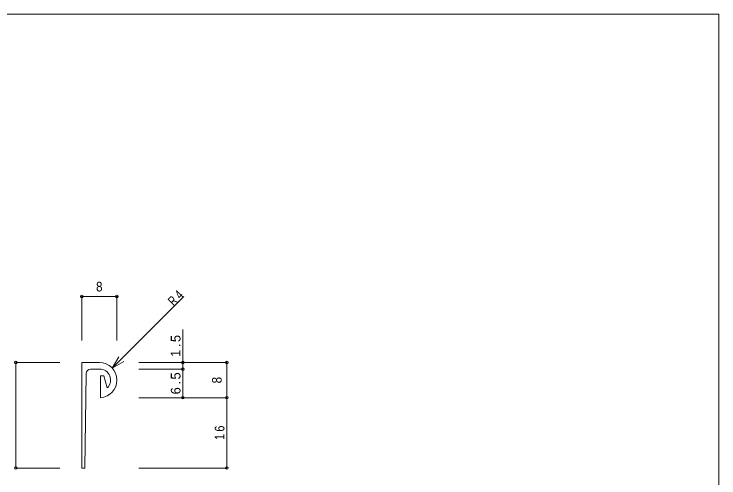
# Model space of a CAD drawing. Units: millimetres on the paper. Extents: x -141 to 141, y -98 to 98.
# Drawn here: x -19.4 to 141, y -8 to 97.5 of the extents above; entities that cross this region are included whole.
import ezdxf
from ezdxf.enums import TextEntityAlignment as Align

# ---------------------------------------------------------------- set-up
doc = ezdxf.new("R2010")
doc.units = ezdxf.units.MM
doc.header["$PDMODE"] = 32
doc.header["$PDSIZE"] = 0.6
for name, color, linetype, lineweight in [('0-0_ＫＢ製品', 2, 'Continuous', 9), ('0-3_寸法', 4, 'Continuous', 9), ('0-4_引出線字', 4, 'Continuous', 9), ('F-0_図面枠', 5, 'Continuous', 9)]:
    doc.layers.add(name, color=color, linetype=linetype, lineweight=lineweight)
doc.styles.add('HGｺﾞｼｯｸM', font='')
doc.styles.get('HGｺﾞｼｯｸM').set_extended_font_data('HGｺﾞｼｯｸM')

msp = doc.modelspace()

# ---------------------------------------------------------------- linework, layer by layer
at = {"layer": '0-0_ＫＢ製品'}
for p, q in [((-4, 18.25), (0, 18.25)), ((-4, 18.25), (-4, -5.75)), ((-2.015, 16.75), (0.065, 16.75)), ((-3.015, 15.765), (-3.1, 10.25)), ((1.8, 12.45), (1, 15.25)), ((-3.1, 10.25), (-3.3, -5.75)), ((-4, -5.75), (-3.3, -5.75))]:
    msp.add_line(p, q, dxfattribs=at)
msp.add_lwpolyline([(0.3, 10.25), (0.3, 15.25), (1, 15.25)], dxfattribs=at)
for centre, radius, start, end in [((0, 14.25), 4, 360, 90), ((-2.015, 15.75), 1, 90.00001, 179.1186), ((0.065, 14.25), 2.5, 313.94553, 90.00001), ((0, 14.239), 4, 274.30099, 0.16135)]:
    msp.add_arc(centre, radius, start, end, dxfattribs=at)
at = {"layer": '0-3_寸法'}
for p, q in [((-4, 33.25), (4, 33.25)), ((-4, 33.25), (-4, 23.25)), ((4, 33.25), (4, 23.25)), ((19, 25.75), (19, 16.739)), ((-19, 18.25), (-19, -5.75)), ((-19, 18.25), (-9, 18.25)), ((19, 18.25), (9, 18.25)), ((29, 18.25), (19, 18.25)), ((29, 18.25), (29, 10.25)), ((19, 16.739), (9, 16.739)), ((19, 16.739), (19, 10.25)), ((19, 10.25), (9, 10.25)), ((29, 10.25), (19, 10.25)), ((29, 10.25), (29, -5.75)), ((-19, -5.75), (-9, -5.75)), ((29, -5.75), (9, -5.75))]:
    msp.add_line(p, q, dxfattribs=at)
for p in [(-4, 33.25), (4, 33.25), (-19, 18.25), (19, 18.25), (29, 18.25), (19, 16.739), (19, 10.25), (29, 10.25), (-19, -5.75), (29, -5.75)]:
    msp.add_point(p, dxfattribs=at)
at = {"layer": '0-4_引出線字'}
for q in [(19.221, 33.25), (4.441, 19.568), (5.539, 18.47)]:
    msp.add_line((2.941, 16.97), q, dxfattribs=at)
at = {"layer": 'F-0_図面枠'}
for p, q in [((-141, 97.5), (141, 97.5)), ((141, 97.5), (141, -97.5))]:
    msp.add_line(p, q, dxfattribs=at)

# ---------------------------------------------------------------- texts
at = {"layer": '0-3_寸法', "color": 7, "style": 'HGｺﾞｼｯｸM', "width": 0.9}
msp.add_text('8', height=2.199, dxfattribs=at).set_placement((-0.75, 33.75), align=Align.BOTTOM_LEFT)
msp.add_text('8', height=2.199, rotation=90, dxfattribs=at).set_placement((28.5, 13.5), align=Align.BOTTOM_LEFT)
at = {"layer": '0-3_寸法', "color": 7, "char_height": 2.199, "attachment_point": 7, "rotation": 90, "style": 'HGｺﾞｼｯｸM'}
for s, insert in [('\\T1.38;1.5', (18.5, 19.5)), ('\\T1.38;6.5', (18.5, 10.994)), ('\\T1.36;\\W0.85;16', (28.5, 0.625))]:
    msp.add_mtext(s, dxfattribs=dict(at, insert=insert))
at = {"layer": '0-4_引出線字', "color": 7, "insert": (16.923, 30.952), "char_height": 2.199, "attachment_point": 7, "rotation": 45, "style": 'HGｺﾞｼｯｸM'}
msp.add_mtext('\\T1.36;\\W0.75;R4', dxfattribs=at)

doc.saveas('drawing.dxf')
